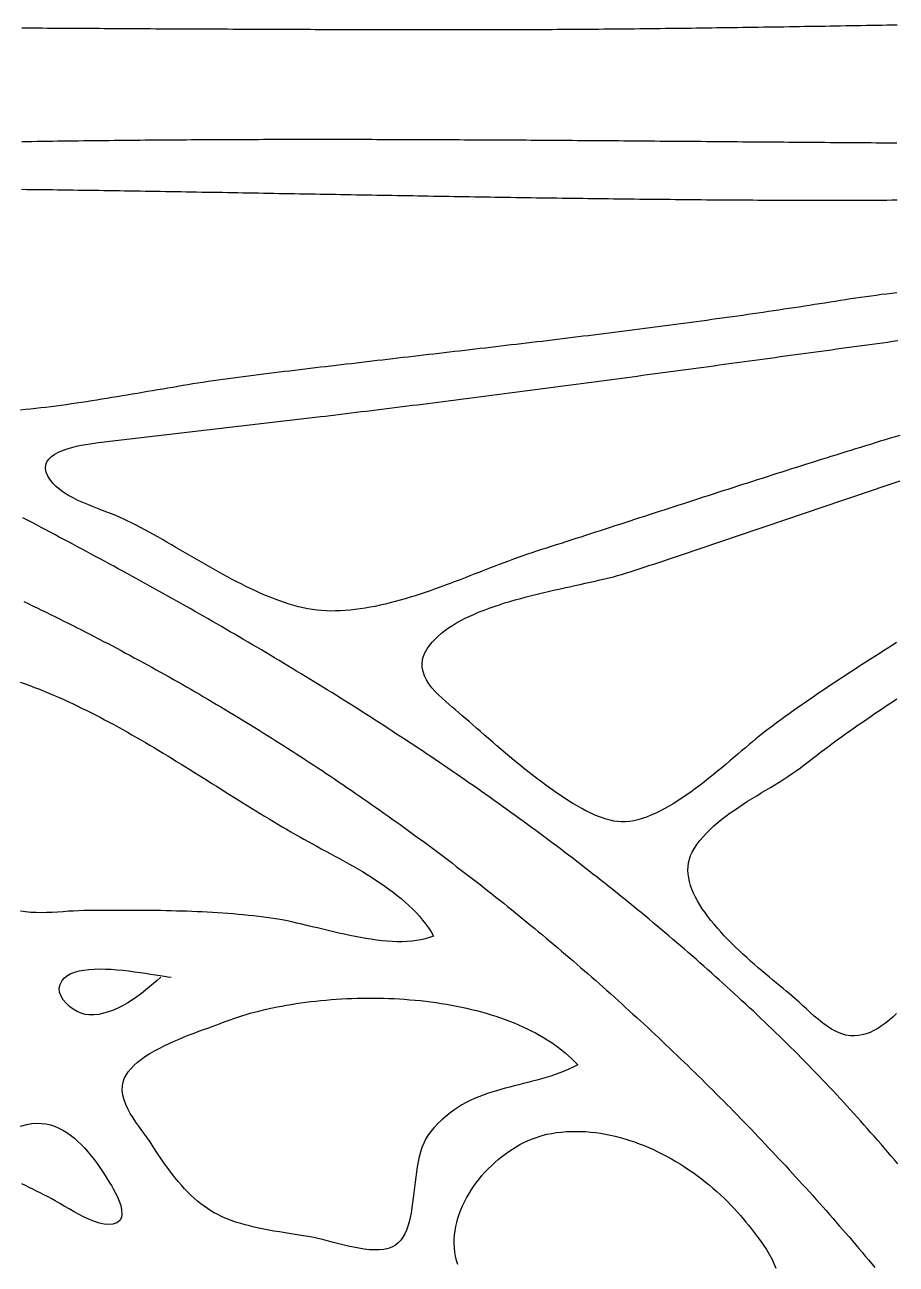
# Model space of a CAD drawing. Header units: millimetres. Extents: x 39 to 1143, y 32 to 1572.
# Drawn here: x 801.1 to 970.4, y 1329.3 to 1570.2 of the extents above; entities that cross this region are included whole.
import ezdxf

# ---------------------------------------------------------------- set-up
doc = ezdxf.new("R2010")
doc.units = ezdxf.units.MM
doc.layers.add('0_0_0', color=3, linetype='Continuous')

msp = doc.modelspace()

# ---------------------------------------------------------------- linework, layer by layer
at = {"layer": '0_0_0'}
for points in [[(800.54, 1569.58), (801.54, 1569.57), (802.54, 1569.56), (803.54, 1569.56), (804.54, 1569.55), (805.54, 1569.54), (806.54, 1569.54), (807.54, 1569.53), (808.54, 1569.52), (809.54, 1569.52), (810.54, 1569.51), (811.54, 1569.5), (812.54, 1569.5), (813.54, 1569.49), (814.54, 1569.48), (815.54, 1569.48), (816.54, 1569.47), (817.54, 1569.47), (818.54, 1569.46), (819.54, 1569.45), (820.54, 1569.45), (821.54, 1569.44), (822.54, 1569.44), (823.54, 1569.43), (824.54, 1569.43), (825.54, 1569.42), (826.54, 1569.41), (827.54, 1569.41), (828.54, 1569.4), (829.54, 1569.4), (830.54, 1569.39), (831.54, 1569.39), (832.54, 1569.38), (833.54, 1569.38), (834.54, 1569.37), (835.54, 1569.37), (836.54, 1569.36), (837.54, 1569.36), (838.54, 1569.35), (839.54, 1569.35), (840.54, 1569.35), (841.54, 1569.34), (842.54, 1569.34), (843.54, 1569.33), (844.54, 1569.33), (845.54, 1569.33), (846.54, 1569.32), (847.54, 1569.32), (848.54, 1569.31), (849.54, 1569.31), (850.54, 1569.31), (851.54, 1569.3), (852.54, 1569.3), (853.54, 1569.3), (854.54, 1569.29), (855.54, 1569.29), (856.54, 1569.29), (857.54, 1569.28), (858.54, 1569.28), (859.54, 1569.28), (860.54, 1569.28), (861.54, 1569.27), (862.54, 1569.27), (863.54, 1569.27), (864.54, 1569.27), (865.54, 1569.26), (866.54, 1569.26), (867.54, 1569.26), (868.54, 1569.26), (869.54, 1569.25), (870.54, 1569.25), (871.54, 1569.25), (872.53, 1569.25), (873.53, 1569.25), (874.53, 1569.25), (875.53, 1569.25), (876.53, 1569.24), (877.53, 1569.24), (878.53, 1569.24), (879.53, 1569.24), (880.53, 1569.24), (881.53, 1569.24), (882.53, 1569.24), (883.53, 1569.24), (884.53, 1569.24), (885.53, 1569.24), (886.53, 1569.24), (887.52, 1569.24), (888.52, 1569.24), (889.52, 1569.24), (890.53, 1569.24), (891.53, 1569.24), (892.53, 1569.24), (893.53, 1569.24), (894.53, 1569.24), (895.53, 1569.25), (896.53, 1569.25), (897.53, 1569.25), (898.53, 1569.26), (899.53, 1569.26), (900.53, 1569.27), (901.53, 1569.27), (902.53, 1569.28), (903.53, 1569.28), (904.54, 1569.29), (905.54, 1569.29), (906.54, 1569.3), (907.54, 1569.31), (908.54, 1569.31), (909.54, 1569.32), (910.54, 1569.33), (911.54, 1569.34), (912.54, 1569.34), (913.54, 1569.35), (914.54, 1569.36), (915.54, 1569.37), (916.54, 1569.38), (917.55, 1569.39), (918.55, 1569.4), (919.55, 1569.41), (920.55, 1569.42), (921.55, 1569.43), (922.55, 1569.44), (923.55, 1569.46), (924.55, 1569.47), (925.55, 1569.48), (926.55, 1569.49), (927.55, 1569.5), (928.55, 1569.52), (929.55, 1569.53), (930.56, 1569.54), (931.56, 1569.55), (932.56, 1569.57), (933.56, 1569.58), (934.56, 1569.59), (935.56, 1569.61), (936.56, 1569.62), (937.56, 1569.64), (938.56, 1569.65), (939.56, 1569.67), (940.56, 1569.68), (941.56, 1569.69), (942.56, 1569.71), (943.57, 1569.72), (944.57, 1569.74), (945.57, 1569.76), (946.57, 1569.77), (947.57, 1569.79), (948.57, 1569.8), (949.57, 1569.82), (950.57, 1569.83), (951.57, 1569.85), (952.57, 1569.87), (953.57, 1569.88), (954.57, 1569.9), (955.57, 1569.92), (956.57, 1569.93), (957.57, 1569.95), (958.58, 1569.97), (959.58, 1569.98), (960.58, 1570), (961.58, 1570.02), (962.58, 1570.03), (963.58, 1570.05), (964.58, 1570.07), (965.58, 1570.08), (966.58, 1570.1), (967.58, 1570.12), (968.58, 1570.13), (969.58, 1570.15), (970.58, 1570.17)], [(800.5, 1547.48), (801.5, 1547.5), (802.5, 1547.51), (803.5, 1547.53), (804.5, 1547.55), (805.5, 1547.56), (806.5, 1547.57), (807.5, 1547.59), (808.5, 1547.6), (809.5, 1547.62), (810.5, 1547.63), (811.5, 1547.64), (812.5, 1547.66), (813.5, 1547.67), (814.49, 1547.68), (815.49, 1547.69), (816.49, 1547.7), (817.49, 1547.71), (818.49, 1547.72), (819.49, 1547.73), (820.49, 1547.74), (821.49, 1547.75), (822.49, 1547.76), (823.49, 1547.77), (824.49, 1547.78), (825.49, 1547.79), (826.49, 1547.8), (827.49, 1547.81), (828.49, 1547.81), (829.49, 1547.82), (830.49, 1547.83), (831.49, 1547.83), (832.49, 1547.84), (833.49, 1547.85), (834.49, 1547.85), (835.49, 1547.86), (836.49, 1547.86), (837.49, 1547.87), (838.49, 1547.87), (839.49, 1547.88), (840.49, 1547.88), (841.49, 1547.89), (842.49, 1547.89), (843.49, 1547.89), (844.49, 1547.9), (845.49, 1547.9), (846.49, 1547.9), (847.49, 1547.91), (848.49, 1547.91), (849.49, 1547.91), (850.49, 1547.91), (851.49, 1547.91), (852.49, 1547.91), (853.49, 1547.92), (854.49, 1547.92), (855.49, 1547.92), (856.49, 1547.92), (857.49, 1547.92), (858.49, 1547.92), (859.49, 1547.92), (860.49, 1547.92), (861.49, 1547.92), (862.49, 1547.92), (863.49, 1547.91), (864.49, 1547.91), (865.49, 1547.91), (866.49, 1547.91), (867.49, 1547.91), (868.49, 1547.91), (869.49, 1547.9), (870.49, 1547.9), (871.49, 1547.9), (872.49, 1547.9), (873.49, 1547.89), (874.49, 1547.89), (875.49, 1547.89), (876.49, 1547.88), (877.49, 1547.88), (878.49, 1547.88), (879.49, 1547.87), (880.49, 1547.87), (881.49, 1547.87), (882.49, 1547.86), (883.49, 1547.86), (884.49, 1547.85), (885.49, 1547.85), (886.49, 1547.84), (887.49, 1547.84), (888.49, 1547.83), (889.49, 1547.83), (890.49, 1547.82), (891.49, 1547.82), (892.49, 1547.81), (893.5, 1547.81), (894.5, 1547.8), (895.5, 1547.79), (896.5, 1547.79), (897.5, 1547.78), (898.5, 1547.78), (899.5, 1547.77), (900.5, 1547.76), (901.5, 1547.76), (902.5, 1547.75), (903.5, 1547.74), (904.5, 1547.74), (905.5, 1547.73), (906.5, 1547.72), (907.5, 1547.72), (908.5, 1547.71), (909.5, 1547.7), (910.5, 1547.69), (911.5, 1547.69), (912.5, 1547.68), (913.5, 1547.67), (914.5, 1547.66), (915.5, 1547.66), (916.5, 1547.65), (917.5, 1547.64), (918.51, 1547.63), (919.51, 1547.62), (920.51, 1547.62), (921.51, 1547.61), (922.51, 1547.6), (923.51, 1547.59), (924.51, 1547.58), (925.51, 1547.58), (926.51, 1547.57), (927.51, 1547.56), (928.51, 1547.55), (929.51, 1547.54), (930.51, 1547.54), (931.51, 1547.53), (932.51, 1547.52), (933.51, 1547.51), (934.51, 1547.5), (935.51, 1547.5), (936.51, 1547.49), (937.51, 1547.48), (938.51, 1547.47), (939.51, 1547.46), (940.51, 1547.45), (941.51, 1547.45), (942.52, 1547.44), (943.52, 1547.43), (944.52, 1547.42), (945.52, 1547.41), (946.52, 1547.4), (947.52, 1547.4), (948.52, 1547.39), (949.52, 1547.38), (950.52, 1547.37), (951.52, 1547.36), (952.52, 1547.36), (953.52, 1547.35), (954.52, 1547.34), (955.52, 1547.33), (956.52, 1547.33), (957.52, 1547.32), (958.52, 1547.31), (959.52, 1547.3), (960.52, 1547.3), (961.52, 1547.29), (962.52, 1547.28), (963.52, 1547.27), (964.52, 1547.27), (965.52, 1547.26), (966.52, 1547.25), (967.52, 1547.24), (968.52, 1547.24), (969.52, 1547.23), (970.52, 1547.22)], [(800.49, 1538.21), (801.49, 1538.19), (802.49, 1538.18), (803.49, 1538.17), (804.49, 1538.15), (805.49, 1538.14), (806.49, 1538.13), (807.49, 1538.11), (808.49, 1538.1), (809.49, 1538.09), (810.49, 1538.07), (811.49, 1538.06), (812.49, 1538.04), (813.49, 1538.03), (814.49, 1538.01), (815.49, 1538), (816.49, 1537.98), (817.49, 1537.97), (818.49, 1537.95), (819.49, 1537.94), (820.49, 1537.92), (821.49, 1537.9), (822.49, 1537.89), (823.49, 1537.87), (824.49, 1537.86), (825.48, 1537.84), (826.48, 1537.82), (827.48, 1537.81), (828.48, 1537.79), (829.48, 1537.77), (830.48, 1537.76), (831.48, 1537.74), (832.48, 1537.72), (833.48, 1537.71), (834.48, 1537.69), (835.48, 1537.67), (836.48, 1537.66), (837.48, 1537.64), (838.48, 1537.62), (839.48, 1537.61), (840.48, 1537.59), (841.48, 1537.57), (842.48, 1537.55), (843.48, 1537.54), (844.48, 1537.52), (845.48, 1537.5), (846.48, 1537.48), (847.48, 1537.47), (848.48, 1537.45), (849.48, 1537.43), (850.48, 1537.41), (851.48, 1537.4), (852.48, 1537.38), (853.48, 1537.36), (854.48, 1537.34), (855.48, 1537.32), (856.48, 1537.31), (857.48, 1537.29), (858.48, 1537.27), (859.48, 1537.25), (860.48, 1537.24), (861.48, 1537.22), (862.48, 1537.2), (863.48, 1537.18), (864.48, 1537.17), (865.48, 1537.15), (866.48, 1537.13), (867.48, 1537.11), (868.48, 1537.1), (869.48, 1537.08), (870.48, 1537.06), (871.48, 1537.04), (872.48, 1537.03), (873.48, 1537.01), (874.48, 1536.99), (875.48, 1536.97), (876.48, 1536.96), (877.48, 1536.94), (878.48, 1536.92), (879.48, 1536.91), (880.48, 1536.89), (881.48, 1536.87), (882.48, 1536.86), (883.48, 1536.84), (884.48, 1536.82), (885.48, 1536.81), (886.48, 1536.79), (887.48, 1536.77), (888.48, 1536.76), (889.48, 1536.74), (890.48, 1536.73), (891.48, 1536.71), (892.48, 1536.69), (893.48, 1536.68), (894.48, 1536.66), (895.48, 1536.65), (896.48, 1536.63), (897.48, 1536.62), (898.48, 1536.6), (899.48, 1536.59), (900.48, 1536.57), (901.48, 1536.56), (902.48, 1536.54), (903.48, 1536.53), (904.48, 1536.52), (905.48, 1536.5), (906.48, 1536.49), (907.48, 1536.47), (908.48, 1536.46), (909.48, 1536.45), (910.48, 1536.43), (911.48, 1536.42), (912.48, 1536.41), (913.48, 1536.4), (914.49, 1536.38), (915.49, 1536.37), (916.49, 1536.36), (917.49, 1536.35), (918.49, 1536.34), (919.49, 1536.32), (920.49, 1536.31), (921.49, 1536.3), (922.49, 1536.29), (923.49, 1536.28), (924.49, 1536.27), (925.49, 1536.26), (926.49, 1536.25), (927.49, 1536.24), (928.49, 1536.23), (929.49, 1536.22), (930.49, 1536.21), (931.5, 1536.2), (932.5, 1536.19), (933.5, 1536.18), (934.5, 1536.18), (935.5, 1536.17), (936.5, 1536.16), (937.5, 1536.15), (938.5, 1536.15), (939.5, 1536.14), (940.5, 1536.13), (941.5, 1536.13), (942.5, 1536.12), (943.5, 1536.11), (944.51, 1536.11), (945.51, 1536.1), (946.51, 1536.1), (947.51, 1536.09), (948.51, 1536.09), (949.51, 1536.08), (950.51, 1536.08), (951.51, 1536.08), (952.51, 1536.07), (953.51, 1536.07), (954.52, 1536.07), (955.52, 1536.07), (956.52, 1536.06), (957.52, 1536.06), (958.52, 1536.06), (959.52, 1536.06), (960.52, 1536.06), (961.52, 1536.06), (962.52, 1536.06), (963.53, 1536.06), (964.53, 1536.06), (965.54, 1536.07), (966.54, 1536.08), (967.54, 1536.09), (968.54, 1536.1), (969.55, 1536.12), (970.55, 1536.13)], [(970.49, 1518.07), (969.49, 1517.96), (968.49, 1517.84), (967.49, 1517.72), (966.49, 1517.59), (965.5, 1517.46), (964.5, 1517.33), (963.5, 1517.19), (962.51, 1517.04), (961.52, 1516.89), (960.52, 1516.73), (959.53, 1516.57), (958.53, 1516.41), (957.53, 1516.25), (956.53, 1516.1), (955.53, 1515.94), (954.54, 1515.78), (953.54, 1515.63), (952.54, 1515.48), (951.54, 1515.32), (950.54, 1515.17), (949.54, 1515.02), (948.55, 1514.87), (947.55, 1514.72), (946.55, 1514.57), (945.55, 1514.43), (944.55, 1514.28), (943.55, 1514.14), (942.55, 1513.99), (941.56, 1513.85), (940.56, 1513.7), (939.56, 1513.56), (938.56, 1513.42), (937.56, 1513.28), (936.56, 1513.14), (935.56, 1513), (934.56, 1512.87), (933.57, 1512.73), (932.57, 1512.59), (931.57, 1512.46), (930.57, 1512.32), (929.57, 1512.19), (928.57, 1512.05), (927.57, 1511.92), (926.57, 1511.79), (925.57, 1511.66), (924.57, 1511.53), (923.57, 1511.4), (922.58, 1511.27), (921.58, 1511.14), (920.58, 1511.01), (919.58, 1510.88), (918.58, 1510.75), (917.58, 1510.63), (916.58, 1510.5), (915.58, 1510.37), (914.58, 1510.25), (913.58, 1510.12), (912.58, 1510), (911.58, 1509.87), (910.58, 1509.75), (909.58, 1509.63), (908.58, 1509.5), (907.58, 1509.38), (906.58, 1509.26), (905.58, 1509.14), (904.58, 1509.02), (903.58, 1508.9), (902.58, 1508.78), (901.58, 1508.65), (900.58, 1508.53), (899.58, 1508.42), (898.58, 1508.3), (897.58, 1508.18), (896.58, 1508.06), (895.58, 1507.94), (894.58, 1507.82), (893.58, 1507.7), (892.58, 1507.58), (891.58, 1507.47), (890.58, 1507.35), (889.58, 1507.23), (888.58, 1507.11), (887.58, 1507), (886.58, 1506.88), (885.58, 1506.76), (884.58, 1506.65), (883.58, 1506.53), (882.58, 1506.41), (881.58, 1506.3), (880.58, 1506.18), (879.58, 1506.06), (878.57, 1505.95), (877.57, 1505.83), (876.57, 1505.71), (875.57, 1505.6), (874.57, 1505.48), (873.57, 1505.36), (872.57, 1505.25), (871.57, 1505.13), (870.57, 1505.01), (869.57, 1504.9), (868.56, 1504.78), (867.56, 1504.66), (866.56, 1504.54), (865.56, 1504.43), (864.56, 1504.31), (863.56, 1504.19), (862.56, 1504.07), (861.56, 1503.95), (860.55, 1503.84), (859.55, 1503.72), (858.55, 1503.6), (857.55, 1503.48), (856.55, 1503.36), (855.55, 1503.24), (854.54, 1503.12), (853.54, 1503), (852.54, 1502.88), (851.54, 1502.76), (850.54, 1502.64), (849.54, 1502.51), (848.53, 1502.39), (847.53, 1502.27), (846.53, 1502.14), (845.53, 1502.02), (844.53, 1501.9), (843.52, 1501.77), (842.55, 1501.65), (841.58, 1501.52), (840.6, 1501.39), (839.63, 1501.25), (838.65, 1501.11), (837.68, 1500.97), (836.7, 1500.82), (835.72, 1500.67), (834.75, 1500.52), (833.77, 1500.36), (832.79, 1500.2), (831.81, 1500.04), (830.83, 1499.88), (829.85, 1499.71), (828.87, 1499.55), (827.89, 1499.38), (826.9, 1499.21), (825.92, 1499.04), (824.94, 1498.88), (823.95, 1498.71), (822.97, 1498.54), (821.99, 1498.37), (821, 1498.2), (820.02, 1498.04), (819.03, 1497.87), (818.04, 1497.71), (817.06, 1497.55), (816.07, 1497.38), (815.08, 1497.23), (814.1, 1497.07), (813.11, 1496.92), (812.12, 1496.77), (811.13, 1496.62), (810.15, 1496.48), (809.16, 1496.34), (808.17, 1496.2), (807.18, 1496.07), (806.19, 1495.94), (805.2, 1495.82), (804.22, 1495.7), (803.23, 1495.59), (802.24, 1495.48), (801.25, 1495.38), (800.26, 1495.29)], [(971.11, 1490.38), (970.15, 1490.09), (969.19, 1489.8), (968.23, 1489.51), (967.28, 1489.22), (966.32, 1488.92), (965.36, 1488.63), (964.41, 1488.34), (963.45, 1488.04), (962.49, 1487.74), (961.54, 1487.45), (960.58, 1487.15), (959.63, 1486.85), (958.67, 1486.56), (957.71, 1486.26), (956.76, 1485.96), (955.8, 1485.66), (954.85, 1485.36), (953.89, 1485.06), (952.94, 1484.75), (951.98, 1484.45), (951.03, 1484.15), (950.07, 1483.85), (949.12, 1483.54), (948.16, 1483.24), (947.21, 1482.94), (946.25, 1482.63), (945.3, 1482.33), (944.34, 1482.02), (943.39, 1481.72), (942.44, 1481.41), (941.48, 1481.1), (940.53, 1480.8), (939.57, 1480.49), (938.62, 1480.18), (937.67, 1479.88), (936.71, 1479.57), (935.76, 1479.26), (934.81, 1478.95), (933.85, 1478.64), (932.9, 1478.34), (931.95, 1478.03), (930.99, 1477.72), (930.04, 1477.41), (929.09, 1477.1), (928.13, 1476.79), (927.18, 1476.48), (926.23, 1476.17), (925.27, 1475.86), (924.32, 1475.56), (923.37, 1475.25), (922.42, 1474.94), (921.46, 1474.63), (920.51, 1474.32), (919.56, 1474.01), (918.61, 1473.7), (917.66, 1473.39), (916.7, 1473.08), (915.75, 1472.77), (914.8, 1472.47), (913.85, 1472.16), (912.89, 1471.85), (911.94, 1471.54), (910.99, 1471.23), (910.04, 1470.93), (909.09, 1470.62), (908.14, 1470.31), (907.18, 1470), (906.23, 1469.7), (905.28, 1469.39), (904.33, 1469.08), (903.38, 1468.78), (902.43, 1468.47), (901.48, 1468.17), (900.52, 1467.86), (899.63, 1467.57), (898.74, 1467.27), (897.84, 1466.96), (896.93, 1466.64), (896.01, 1466.3), (895.09, 1465.96), (894.17, 1465.62), (893.24, 1465.27), (892.31, 1464.91), (891.37, 1464.54), (890.42, 1464.18), (889.48, 1463.81), (888.53, 1463.44), (887.57, 1463.07), (886.62, 1462.7), (885.66, 1462.33), (884.69, 1461.96), (883.73, 1461.6), (882.76, 1461.24), (881.79, 1460.89), (880.82, 1460.54), (879.85, 1460.19), (878.88, 1459.86), (877.91, 1459.54), (876.93, 1459.22), (875.96, 1458.91), (874.98, 1458.62), (874.01, 1458.34), (873.03, 1458.07), (872.06, 1457.82), (871.09, 1457.58), (870.12, 1457.36), (869.15, 1457.15), (868.18, 1456.97), (867.21, 1456.8), (866.25, 1456.65), (865.29, 1456.53), (864.33, 1456.42), (863.37, 1456.34), (862.42, 1456.28), (861.47, 1456.25), (860.52, 1456.24), (859.65, 1456.26), (858.77, 1456.32), (857.88, 1456.41), (856.99, 1456.53), (856.1, 1456.69), (855.2, 1456.87), (854.29, 1457.08), (853.38, 1457.32), (852.47, 1457.59), (851.56, 1457.88), (850.64, 1458.2), (849.72, 1458.54), (848.8, 1458.9), (847.87, 1459.28), (846.95, 1459.67), (846.02, 1460.09), (845.1, 1460.52), (844.17, 1460.97), (843.24, 1461.43), (842.31, 1461.9), (841.39, 1462.38), (840.46, 1462.88), (839.54, 1463.38), (838.62, 1463.89), (837.7, 1464.41), (836.78, 1464.93), (835.87, 1465.45), (834.96, 1465.98), (834.05, 1466.51), (833.15, 1467.04), (832.25, 1467.57), (831.36, 1468.09), (830.47, 1468.61), (829.58, 1469.13), (828.71, 1469.64), (827.83, 1470.14), (826.97, 1470.63), (826.11, 1471.12), (825.26, 1471.59), (824.41, 1472.05), (823.58, 1472.49), (822.75, 1472.92), (821.93, 1473.34), (821.12, 1473.73), (820.32, 1474.11), (819.52, 1474.47), (818.76, 1474.79), (817.94, 1475.12), (817.07, 1475.45), (816.17, 1475.79), (815.23, 1476.15), (814.28, 1476.52), (813.32, 1476.91), (812.36, 1477.32), (811.42, 1477.75), (810.5, 1478.21), (809.61, 1478.7), (808.77, 1479.23), (807.99, 1479.78), (807.27, 1480.38), (806.63, 1481.01), (806.07, 1481.69), (805.61, 1482.42), (805.27, 1483.22), (805.13, 1483.95), (805.19, 1484.62), (805.41, 1485.23), (805.79, 1485.78), (806.31, 1486.27), (806.94, 1486.71), (807.66, 1487.11), (808.46, 1487.46), (809.32, 1487.76), (810.21, 1488.03), (811.13, 1488.26), (812.05, 1488.45), (812.95, 1488.62), (813.81, 1488.76), (814.62, 1488.88), (815.36, 1488.97), (816, 1489.05), (816.52, 1489.11), (857.52, 1493.9), (858.52, 1494.02), (859.51, 1494.14), (860.51, 1494.26), (861.5, 1494.38), (862.5, 1494.5), (863.49, 1494.62), (864.48, 1494.74), (865.48, 1494.86), (866.47, 1494.99), (867.47, 1495.11), (868.46, 1495.23), (869.45, 1495.35), (870.45, 1495.48), (871.44, 1495.6), (872.44, 1495.72), (873.43, 1495.85), (874.42, 1495.97), (875.42, 1496.09), (876.41, 1496.22), (877.4, 1496.34), (878.4, 1496.47), (879.39, 1496.59), (880.38, 1496.72), (881.38, 1496.85), (882.37, 1496.97), (883.36, 1497.1), (884.36, 1497.22), (885.35, 1497.35), (886.34, 1497.48), (887.33, 1497.61), (888.33, 1497.73), (889.32, 1497.86), (890.31, 1497.99), (891.31, 1498.12), (892.3, 1498.24), (893.29, 1498.37), (894.28, 1498.5), (895.28, 1498.63), (896.27, 1498.76), (897.26, 1498.89), (898.26, 1499.02), (899.25, 1499.15), (900.24, 1499.28), (901.23, 1499.41), (902.23, 1499.54), (903.22, 1499.67), (904.21, 1499.8), (905.2, 1499.93), (906.2, 1500.06), (907.19, 1500.19), (908.18, 1500.33), (909.17, 1500.46), (910.16, 1500.59), (911.16, 1500.72), (912.15, 1500.85), (913.14, 1500.98), (914.13, 1501.12), (915.13, 1501.25), (916.12, 1501.38), (917.11, 1501.51), (918.1, 1501.65), (919.09, 1501.78), (920.09, 1501.91), (921.08, 1502.05), (922.07, 1502.18), (923.06, 1502.31), (924.05, 1502.45), (925.05, 1502.58), (926.04, 1502.71), (927.03, 1502.85), (928.02, 1502.98), (929.01, 1503.12), (930.01, 1503.25), (931, 1503.38), (931.99, 1503.52), (932.98, 1503.65), (933.97, 1503.79), (934.96, 1503.92), (935.96, 1504.06), (936.95, 1504.19), (937.94, 1504.33), (938.93, 1504.46), (939.92, 1504.6), (940.92, 1504.73), (941.91, 1504.87), (942.9, 1505), (943.89, 1505.14), (944.88, 1505.27), (945.88, 1505.41), (946.87, 1505.54), (947.86, 1505.68), (948.85, 1505.81), (949.84, 1505.95), (950.83, 1506.08), (951.83, 1506.22), (952.82, 1506.35), (953.81, 1506.49), (954.8, 1506.62), (955.79, 1506.76), (956.79, 1506.9), (957.78, 1507.03), (958.77, 1507.17), (959.76, 1507.3), (960.75, 1507.44), (961.74, 1507.57), (962.74, 1507.71), (963.73, 1507.84), (964.72, 1507.98), (965.71, 1508.11), (966.7, 1508.25), (967.7, 1508.38), (968.69, 1508.52), (969.68, 1508.66), (970.67, 1508.79)], [(970.45, 1450.09), (969.6, 1449.55), (968.75, 1449.02), (967.9, 1448.49), (967.05, 1447.95), (966.2, 1447.41), (965.36, 1446.87), (964.51, 1446.33), (963.67, 1445.79), (962.83, 1445.25), (961.99, 1444.7), (961.15, 1444.15), (960.31, 1443.6), (959.47, 1443.05), (958.64, 1442.49), (957.8, 1441.94), (956.97, 1441.38), (956.14, 1440.82), (955.31, 1440.26), (954.49, 1439.69), (953.66, 1439.12), (952.84, 1438.55), (952.02, 1437.98), (951.2, 1437.4), (950.38, 1436.83), (949.57, 1436.24), (948.76, 1435.66), (947.94, 1435.07), (947.14, 1434.49), (946.33, 1433.89), (945.52, 1433.3), (944.97, 1432.88), (944.38, 1432.42), (943.77, 1431.92), (943.13, 1431.4), (942.47, 1430.85), (941.79, 1430.27), (941.08, 1429.67), (940.36, 1429.05), (939.62, 1428.42), (938.85, 1427.77), (938.08, 1427.11), (937.28, 1426.44), (936.48, 1425.76), (935.66, 1425.09), (934.83, 1424.41), (933.99, 1423.74), (933.14, 1423.07), (932.28, 1422.41), (931.42, 1421.76), (930.55, 1421.13), (929.68, 1420.51), (928.81, 1419.92), (927.93, 1419.34), (927.06, 1418.8), (926.18, 1418.28), (925.31, 1417.79), (924.45, 1417.34), (923.58, 1416.92), (922.73, 1416.54), (921.88, 1416.21), (921.04, 1415.92), (920.21, 1415.68), (919.4, 1415.49), (918.59, 1415.36), (917.8, 1415.28), (917.02, 1415.26), (916.27, 1415.31), (915.52, 1415.41), (914.8, 1415.58), (914.06, 1415.79), (913.3, 1416.04), (912.52, 1416.33), (911.73, 1416.66), (910.93, 1417.03), (910.11, 1417.44), (909.28, 1417.88), (908.43, 1418.35), (907.58, 1418.85), (906.72, 1419.38), (905.86, 1419.93), (904.98, 1420.51), (904.11, 1421.11), (903.22, 1421.74), (902.34, 1422.37), (901.46, 1423.03), (900.57, 1423.7), (899.69, 1424.38), (898.81, 1425.07), (897.93, 1425.77), (897.06, 1426.48), (896.19, 1427.19), (895.33, 1427.9), (894.48, 1428.62), (893.64, 1429.33), (892.81, 1430.04), (892, 1430.74), (891.19, 1431.44), (890.4, 1432.13), (889.63, 1432.8), (888.87, 1433.47), (888.13, 1434.11), (887.41, 1434.75), (886.71, 1435.36), (886.03, 1435.95), (885.38, 1436.52), (884.75, 1437.06), (884.14, 1437.57), (883.56, 1438.06), (882.87, 1438.65), (882.16, 1439.28), (881.47, 1439.94), (880.8, 1440.62), (880.18, 1441.34), (879.62, 1442.09), (879.13, 1442.86), (878.74, 1443.66), (878.46, 1444.48), (878.3, 1445.33), (878.29, 1446.19), (878.44, 1447.09), (878.76, 1448), (879.28, 1448.92), (879.74, 1449.57), (880.25, 1450.19), (880.8, 1450.78), (881.4, 1451.36), (882.04, 1451.91), (882.72, 1452.44), (883.44, 1452.96), (884.2, 1453.45), (884.98, 1453.93), (885.81, 1454.38), (886.66, 1454.82), (887.54, 1455.25), (888.44, 1455.65), (889.37, 1456.05), (890.32, 1456.42), (891.3, 1456.79), (892.29, 1457.13), (893.29, 1457.47), (894.32, 1457.8), (895.35, 1458.11), (896.39, 1458.41), (897.44, 1458.7), (898.5, 1458.98), (899.56, 1459.26), (900.62, 1459.52), (901.69, 1459.78), (902.75, 1460.03), (903.8, 1460.27), (904.86, 1460.51), (905.9, 1460.74), (906.93, 1460.97), (907.95, 1461.19), (908.96, 1461.41), (909.95, 1461.63), (910.92, 1461.84), (911.87, 1462.06), (912.8, 1462.27), (913.71, 1462.48), (914.59, 1462.7), (915.44, 1462.91), (916.26, 1463.13), (917.05, 1463.35), (917.81, 1463.57), (918.52, 1463.8), (919.48, 1464.11), (920.44, 1464.43), (921.4, 1464.74), (922.35, 1465.06), (923.31, 1465.37), (924.27, 1465.69), (925.22, 1466.01), (926.18, 1466.33), (927.14, 1466.64), (928.09, 1466.96), (929.05, 1467.28), (930.01, 1467.6), (930.96, 1467.93), (931.92, 1468.25), (932.88, 1468.57), (933.83, 1468.89), (934.79, 1469.21), (935.74, 1469.54), (936.7, 1469.86), (937.66, 1470.19), (938.61, 1470.51), (939.57, 1470.84), (940.52, 1471.16), (941.48, 1471.49), (942.43, 1471.81), (943.39, 1472.14), (944.34, 1472.46), (945.3, 1472.79), (946.26, 1473.11), (947.21, 1473.44), (948.17, 1473.77), (949.12, 1474.09), (950.08, 1474.42), (951.03, 1474.75), (951.99, 1475.07), (952.95, 1475.4), (953.9, 1475.73), (954.86, 1476.05), (955.81, 1476.38), (956.77, 1476.7), (957.72, 1477.03), (958.68, 1477.35), (959.64, 1477.68), (960.59, 1478), (961.55, 1478.33), (962.51, 1478.65), (963.46, 1478.98), (964.42, 1479.3), (965.38, 1479.62), (966.33, 1479.95), (967.29, 1480.27), (968.25, 1480.59), (969.2, 1480.91), (970.16, 1481.23), (971.12, 1481.55)], [(970.7, 1348.79), (970.05, 1349.56), (969.41, 1350.32), (968.76, 1351.08), (968.11, 1351.84), (967.45, 1352.6), (966.8, 1353.35), (966.14, 1354.11), (965.48, 1354.86), (964.82, 1355.61), (964.16, 1356.35), (963.5, 1357.1), (962.83, 1357.84), (962.16, 1358.58), (961.49, 1359.32), (960.82, 1360.05), (960.15, 1360.79), (959.48, 1361.52), (958.8, 1362.25), (958.12, 1362.97), (957.44, 1363.7), (956.76, 1364.42), (956.08, 1365.14), (955.39, 1365.86), (954.7, 1366.57), (954.01, 1367.28), (953.32, 1367.99), (952.63, 1368.7), (951.93, 1369.4), (951.24, 1370.11), (950.54, 1370.81), (949.84, 1371.5), (949.14, 1372.2), (948.43, 1372.89), (947.71, 1373.59), (946.99, 1374.29), (946.27, 1374.99), (945.54, 1375.69), (944.81, 1376.38), (944.09, 1377.08), (943.36, 1377.77), (942.63, 1378.46), (941.89, 1379.14), (941.16, 1379.83), (940.42, 1380.51), (939.69, 1381.19), (938.95, 1381.87), (938.21, 1382.55), (937.47, 1383.23), (936.73, 1383.9), (935.98, 1384.57), (935.24, 1385.24), (934.49, 1385.91), (933.74, 1386.58), (933, 1387.24), (932.24, 1387.9), (931.49, 1388.56), (930.74, 1389.22), (929.98, 1389.88), (929.23, 1390.54), (928.47, 1391.19), (927.71, 1391.84), (926.95, 1392.49), (926.19, 1393.14), (925.43, 1393.79), (924.66, 1394.43), (923.9, 1395.07), (923.13, 1395.72), (922.36, 1396.36), (921.59, 1396.99), (920.82, 1397.63), (920.05, 1398.26), (919.28, 1398.9), (918.5, 1399.53), (917.73, 1400.16), (916.95, 1400.78), (916.17, 1401.41), (915.4, 1402.03), (914.61, 1402.66), (913.83, 1403.28), (913.05, 1403.89), (912.27, 1404.51), (911.48, 1405.13), (910.69, 1405.74), (909.91, 1406.35), (909.12, 1406.97), (908.33, 1407.57), (907.54, 1408.18), (906.74, 1408.79), (905.95, 1409.39), (905.15, 1410), (904.36, 1410.6), (903.56, 1411.2), (902.76, 1411.79), (901.96, 1412.39), (901.16, 1412.99), (900.36, 1413.58), (899.56, 1414.17), (898.76, 1414.76), (897.95, 1415.35), (897.15, 1415.94), (896.34, 1416.52), (895.53, 1417.11), (894.72, 1417.69), (893.91, 1418.27), (893.1, 1418.85), (892.29, 1419.43), (891.48, 1420.01), (890.66, 1420.58), (889.85, 1421.16), (889.03, 1421.73), (888.21, 1422.3), (887.39, 1422.87), (886.57, 1423.44), (885.75, 1424.01), (884.93, 1424.57), (884.11, 1425.14), (883.29, 1425.7), (882.46, 1426.26), (881.64, 1426.82), (880.81, 1427.38), (879.98, 1427.94), (879.16, 1428.49), (878.33, 1429.05), (877.5, 1429.6), (876.67, 1430.15), (875.84, 1430.7), (875, 1431.25), (874.17, 1431.8), (873.34, 1432.34), (872.5, 1432.89), (871.66, 1433.43), (870.83, 1433.98), (869.99, 1434.52), (869.15, 1435.06), (868.31, 1435.6), (867.47, 1436.13), (866.63, 1436.67), (865.79, 1437.21), (864.94, 1437.74), (864.1, 1438.27), (863.26, 1438.8), (862.41, 1439.33), (861.56, 1439.86), (860.72, 1440.39), (859.87, 1440.92), (859.02, 1441.44), (858.17, 1441.97), (857.32, 1442.49), (856.47, 1443.01), (855.62, 1443.53), (854.77, 1444.05), (853.91, 1444.57), (853.06, 1445.09), (852.2, 1445.61), (851.35, 1446.12), (850.49, 1446.64), (849.64, 1447.15), (848.78, 1447.66), (847.92, 1448.17), (847.06, 1448.68), (846.2, 1449.19), (845.34, 1449.7), (844.48, 1450.2), (843.62, 1450.71), (842.76, 1451.21), (841.9, 1451.72), (841.03, 1452.22), (840.17, 1452.72), (839.3, 1453.22), (838.44, 1453.72), (837.57, 1454.22), (836.71, 1454.72), (835.84, 1455.21), (834.97, 1455.71), (834.1, 1456.2), (833.23, 1456.7), (832.36, 1457.19), (831.49, 1457.68), (830.62, 1458.17), (829.75, 1458.66), (828.88, 1459.15), (828.01, 1459.64), (827.14, 1460.12), (826.26, 1460.61), (825.39, 1461.1), (824.51, 1461.58), (823.64, 1462.06), (822.76, 1462.55), (821.89, 1463.03), (821.01, 1463.51), (820.13, 1463.99), (819.26, 1464.47), (818.38, 1464.95), (817.5, 1465.42), (816.62, 1465.9), (815.74, 1466.38), (814.86, 1466.85), (813.98, 1467.32), (813.1, 1467.8), (812.22, 1468.27), (811.34, 1468.74), (810.46, 1469.21), (809.58, 1469.68), (808.69, 1470.15), (807.81, 1470.62), (806.93, 1471.09), (806.04, 1471.56), (805.16, 1472.02), (804.28, 1472.49), (803.39, 1472.96), (802.51, 1473.42), (801.62, 1473.88), (800.73, 1474.35)], [(800.89, 1458.09), (801.76, 1457.68), (802.63, 1457.26), (803.5, 1456.84), (804.36, 1456.42), (805.23, 1456), (806.1, 1455.58), (806.96, 1455.15), (807.82, 1454.72), (808.69, 1454.29), (809.55, 1453.86), (810.41, 1453.43), (811.27, 1452.99), (812.13, 1452.56), (812.99, 1452.12), (813.85, 1451.68), (814.7, 1451.23), (815.56, 1450.79), (816.41, 1450.34), (817.27, 1449.9), (818.12, 1449.45), (818.98, 1448.99), (819.83, 1448.54), (820.68, 1448.08), (821.53, 1447.63), (822.38, 1447.17), (823.23, 1446.71), (824.07, 1446.24), (824.92, 1445.78), (825.77, 1445.31), (826.61, 1444.84), (827.46, 1444.38), (828.3, 1443.9), (829.14, 1443.43), (829.98, 1442.95), (830.82, 1442.48), (831.66, 1442), (832.5, 1441.52), (833.34, 1441.04), (834.18, 1440.55), (835.01, 1440.06), (835.85, 1439.58), (836.68, 1439.09), (837.52, 1438.6), (838.35, 1438.1), (839.18, 1437.61), (840.01, 1437.11), (840.84, 1436.61), (841.67, 1436.11), (842.5, 1435.61), (843.32, 1435.11), (844.15, 1434.6), (844.97, 1434.1), (845.8, 1433.59), (846.62, 1433.08), (847.44, 1432.57), (848.26, 1432.05), (849.08, 1431.54), (849.9, 1431.02), (850.72, 1430.5), (851.54, 1429.98), (852.35, 1429.46), (853.17, 1428.93), (853.98, 1428.41), (854.8, 1427.88), (855.61, 1427.35), (856.42, 1426.82), (857.23, 1426.29), (858.04, 1425.75), (858.85, 1425.22), (859.65, 1424.68), (860.46, 1424.14), (861.27, 1423.6), (862.07, 1423.06), (862.87, 1422.51), (863.67, 1421.97), (864.48, 1421.42), (865.28, 1420.87), (866.08, 1420.32), (866.87, 1419.77), (867.67, 1419.22), (868.47, 1418.66), (869.26, 1418.1), (870.05, 1417.54), (870.85, 1416.98), (871.64, 1416.42), (872.43, 1415.86), (873.22, 1415.29), (874.01, 1414.73), (874.8, 1414.16), (875.58, 1413.59), (876.37, 1413.02), (877.15, 1412.44), (877.93, 1411.87), (878.72, 1411.29), (879.5, 1410.71), (880.28, 1410.13), (881.06, 1409.55), (881.83, 1408.97), (882.61, 1408.39), (883.39, 1407.8), (884.16, 1407.21), (884.93, 1406.62), (885.71, 1406.03), (886.48, 1405.44), (887.25, 1404.85), (888.02, 1404.25), (888.78, 1403.66), (889.55, 1403.06), (890.32, 1402.46), (891.08, 1401.86), (891.84, 1401.25), (892.6, 1400.65), (893.37, 1400.04), (894.13, 1399.44), (894.88, 1398.83), (895.64, 1398.22), (896.4, 1397.61), (897.15, 1396.99), (897.91, 1396.38), (898.66, 1395.76), (899.41, 1395.14), (900.16, 1394.52), (900.91, 1393.9), (901.66, 1393.28), (902.41, 1392.66), (903.15, 1392.03), (903.9, 1391.41), (904.64, 1390.78), (905.38, 1390.15), (906.12, 1389.52), (906.86, 1388.88), (907.6, 1388.25), (908.34, 1387.61), (909.07, 1386.98), (909.81, 1386.34), (910.54, 1385.7), (911.27, 1385.06), (912.01, 1384.42), (912.74, 1383.77), (913.46, 1383.13), (914.19, 1382.48), (914.92, 1381.83), (915.64, 1381.18), (916.37, 1380.53), (917.09, 1379.88), (917.81, 1379.22), (918.53, 1378.57), (919.25, 1377.91), (919.97, 1377.25), (920.68, 1376.59), (921.4, 1375.93), (922.11, 1375.27), (922.82, 1374.61), (923.54, 1373.94), (924.24, 1373.27), (924.95, 1372.61), (925.66, 1371.94), (926.37, 1371.27), (927.07, 1370.59), (927.77, 1369.92), (928.48, 1369.24), (929.18, 1368.57), (929.88, 1367.89), (930.58, 1367.21), (931.27, 1366.53), (931.97, 1365.85), (932.66, 1365.17), (933.36, 1364.48), (934.05, 1363.8), (934.74, 1363.11), (935.43, 1362.42), (936.11, 1361.73), (936.8, 1361.04), (937.49, 1360.35), (938.17, 1359.66), (938.85, 1358.96), (939.53, 1358.27), (940.21, 1357.57), (940.89, 1356.87), (941.57, 1356.17), (942.24, 1355.47), (942.92, 1354.77), (943.59, 1354.06), (944.26, 1353.36), (944.93, 1352.65), (945.6, 1351.94), (946.27, 1351.23), (946.93, 1350.52), (947.6, 1349.81), (948.26, 1349.1), (948.92, 1348.39), (949.58, 1347.67), (950.24, 1346.95), (950.9, 1346.24), (951.55, 1345.52), (952.21, 1344.8), (952.86, 1344.08), (953.51, 1343.35), (954.16, 1342.63), (954.81, 1341.9), (955.46, 1341.18), (956.11, 1340.45), (956.75, 1339.72), (957.4, 1338.99), (958.04, 1338.26), (958.68, 1337.53), (959.32, 1336.79), (959.95, 1336.06), (960.59, 1335.32), (961.22, 1334.59), (961.86, 1333.85), (962.49, 1333.11), (963.12, 1332.37), (963.75, 1331.63), (964.38, 1330.88), (965, 1330.14), (965.63, 1329.39), (966.25, 1328.65)], [(800.21, 1442.42), (801.15, 1442.08), (802.08, 1441.74), (803.01, 1441.39), (803.94, 1441.03), (804.86, 1440.65), (805.78, 1440.27), (806.7, 1439.89), (807.62, 1439.49), (808.53, 1439.08), (809.44, 1438.67), (810.34, 1438.25), (811.25, 1437.82), (812.15, 1437.39), (813.05, 1436.94), (813.94, 1436.5), (814.84, 1436.04), (815.73, 1435.58), (816.62, 1435.11), (817.51, 1434.64), (818.39, 1434.16), (819.28, 1433.68), (820.16, 1433.19), (821.04, 1432.69), (821.91, 1432.19), (822.79, 1431.69), (823.66, 1431.19), (824.53, 1430.68), (825.41, 1430.16), (826.27, 1429.65), (827.14, 1429.13), (828.01, 1428.6), (828.87, 1428.08), (829.74, 1427.55), (830.6, 1427.02), (831.46, 1426.49), (832.32, 1425.96), (833.18, 1425.42), (834.04, 1424.89), (834.9, 1424.35), (835.75, 1423.81), (836.61, 1423.28), (837.46, 1422.74), (838.32, 1422.2), (839.17, 1421.66), (840.03, 1421.13), (840.88, 1420.59), (841.73, 1420.06), (842.58, 1419.52), (843.44, 1418.99), (844.29, 1418.46), (845.14, 1417.94), (845.99, 1417.41), (846.84, 1416.89), (847.7, 1416.37), (848.55, 1415.85), (849.4, 1415.34), (850.25, 1414.83), (851.11, 1414.32), (851.96, 1413.82), (852.81, 1413.32), (853.67, 1412.83), (854.52, 1412.34), (855.33, 1411.89), (856.15, 1411.43), (856.99, 1410.97), (857.84, 1410.51), (858.7, 1410.05), (859.57, 1409.58), (860.45, 1409.1), (861.33, 1408.62), (862.23, 1408.13), (863.12, 1407.64), (864.02, 1407.14), (864.91, 1406.63), (865.8, 1406.11), (866.69, 1405.59), (867.58, 1405.05), (868.45, 1404.5), (869.32, 1403.95), (870.18, 1403.38), (871.02, 1402.79), (871.85, 1402.2), (872.66, 1401.59), (873.46, 1400.97), (874.23, 1400.34), (874.99, 1399.69), (875.72, 1399.02), (876.42, 1398.34), (877.1, 1397.64), (877.75, 1396.92), (878.37, 1396.19), (878.96, 1395.43), (879.52, 1394.66), (880.04, 1393.87), (880.52, 1393.06), (879.73, 1392.77), (878.91, 1392.53), (878.06, 1392.33), (877.19, 1392.18), (876.28, 1392.07), (875.36, 1392), (874.42, 1391.97), (873.45, 1391.98), (872.47, 1392.01), (871.47, 1392.08), (870.46, 1392.17), (869.44, 1392.29), (868.41, 1392.44), (867.37, 1392.6), (866.32, 1392.79), (865.27, 1392.99), (864.22, 1393.2), (863.16, 1393.42), (862.11, 1393.66), (861.06, 1393.9), (860.01, 1394.15), (858.98, 1394.4), (857.95, 1394.65), (856.93, 1394.89), (855.92, 1395.14), (854.93, 1395.37), (853.95, 1395.6), (852.99, 1395.81), (852.05, 1396.01), (851.13, 1396.2), (850.24, 1396.37), (849.37, 1396.51), (848.52, 1396.63), (847.53, 1396.76), (846.54, 1396.88), (845.54, 1396.99), (844.55, 1397.1), (843.55, 1397.2), (842.55, 1397.29), (841.56, 1397.37), (840.56, 1397.45), (839.56, 1397.53), (838.56, 1397.59), (837.56, 1397.65), (836.56, 1397.71), (835.56, 1397.76), (834.56, 1397.81), (833.56, 1397.85), (832.56, 1397.88), (831.56, 1397.92), (830.56, 1397.94), (829.56, 1397.97), (828.55, 1397.99), (827.55, 1398.01), (826.55, 1398.02), (825.55, 1398.04), (824.54, 1398.04), (823.54, 1398.05), (822.54, 1398.06), (821.54, 1398.06), (820.54, 1398.06), (819.53, 1398.07), (818.53, 1398.07), (817.53, 1398.06), (816.53, 1398.06), (815.53, 1398.06), (814.53, 1398.06), (813.52, 1398.06), (812.57, 1398.04), (811.59, 1398), (810.59, 1397.94), (809.57, 1397.88), (808.54, 1397.81), (807.5, 1397.74), (806.45, 1397.68), (805.41, 1397.63), (804.36, 1397.61), (803.32, 1397.62), (802.29, 1397.67), (801.27, 1397.76), (800.27, 1397.9)], [(970.47, 1378), (969.75, 1377.33), (969.02, 1376.71), (968.29, 1376.13), (967.55, 1375.6), (966.8, 1375.12), (966.06, 1374.71), (965.31, 1374.36), (964.55, 1374.07), (963.8, 1373.86), (963.04, 1373.72), (962.28, 1373.66), (961.52, 1373.68), (960.57, 1373.83), (959.64, 1374.11), (958.72, 1374.5), (957.83, 1374.98), (956.95, 1375.54), (956.1, 1376.16), (955.27, 1376.83), (954.46, 1377.52), (953.68, 1378.22), (952.93, 1378.92), (952.21, 1379.59), (951.52, 1380.23), (951.09, 1380.61), (950.62, 1381.02), (950.12, 1381.45), (949.57, 1381.9), (949, 1382.38), (948.4, 1382.88), (947.77, 1383.4), (947.11, 1383.94), (946.44, 1384.5), (945.74, 1385.08), (945.03, 1385.68), (944.31, 1386.29), (943.58, 1386.92), (942.84, 1387.56), (942.1, 1388.22), (941.35, 1388.89), (940.61, 1389.57), (939.86, 1390.26), (939.13, 1390.97), (938.4, 1391.68), (937.69, 1392.4), (936.99, 1393.13), (936.3, 1393.87), (935.64, 1394.61), (935, 1395.36), (934.38, 1396.11), (933.8, 1396.86), (933.24, 1397.62), (932.72, 1398.38), (932.23, 1399.14), (931.78, 1399.9), (931.38, 1400.66), (931.01, 1401.42), (930.7, 1402.17), (930.43, 1402.92), (930.22, 1403.67), (930.07, 1404.41), (929.97, 1405.15), (929.93, 1405.87), (929.95, 1406.59), (930.04, 1407.3), (930.21, 1408.01), (930.44, 1408.7), (930.74, 1409.38), (931.13, 1410.04), (931.68, 1410.85), (932.26, 1411.63), (932.89, 1412.38), (933.55, 1413.1), (934.25, 1413.8), (934.97, 1414.48), (935.72, 1415.13), (936.49, 1415.77), (937.29, 1416.39), (938.11, 1416.99), (938.94, 1417.57), (939.79, 1418.15), (940.65, 1418.71), (941.52, 1419.26), (942.4, 1419.81), (943.28, 1420.35), (944.17, 1420.88), (945.05, 1421.41), (945.93, 1421.94), (946.8, 1422.47), (947.66, 1423.01), (948.52, 1423.54), (949.36, 1424.09), (950.18, 1424.64), (950.98, 1425.19), (951.77, 1425.76), (952.52, 1426.34), (953.31, 1426.96), (954.11, 1427.58), (954.9, 1428.19), (955.7, 1428.8), (956.51, 1429.4), (957.31, 1430), (958.12, 1430.6), (958.93, 1431.19), (959.74, 1431.78), (960.56, 1432.36), (961.37, 1432.94), (962.19, 1433.52), (963.01, 1434.1), (963.84, 1434.67), (964.67, 1435.24), (965.49, 1435.81), (966.32, 1436.37), (967.16, 1436.93), (967.99, 1437.49), (968.83, 1438.05), (969.67, 1438.6), (970.51, 1439.15)], [(827.52, 1385.06), (826.84, 1384.45), (826.12, 1383.83), (825.36, 1383.19), (824.57, 1382.55), (823.75, 1381.91), (822.9, 1381.29), (822.02, 1380.69), (821.13, 1380.12), (820.21, 1379.59), (819.28, 1379.12), (818.33, 1378.7), (817.38, 1378.34), (816.42, 1378.06), (815.46, 1377.86), (814.49, 1377.76), (813.53, 1377.75), (812.82, 1377.86), (812.06, 1378.09), (811.29, 1378.43), (810.52, 1378.88), (809.79, 1379.41), (809.13, 1380.02), (808.57, 1380.69), (808.14, 1381.4), (807.87, 1382.15), (807.8, 1382.92), (807.95, 1383.69), (808.36, 1384.45), (808.81, 1384.97), (809.38, 1385.41), (810.05, 1385.78), (810.81, 1386.07), (811.66, 1386.3), (812.57, 1386.47), (813.55, 1386.59), (814.58, 1386.66), (815.65, 1386.68), (816.75, 1386.66), (817.87, 1386.61), (819.01, 1386.53), (820.15, 1386.42), (821.28, 1386.29), (822.4, 1386.15), (823.49, 1386), (824.54, 1385.84), (825.54, 1385.68), (826.49, 1385.53), (827.37, 1385.38), (828.18, 1385.25), (828.9, 1385.14), (829.52, 1385.06)], [(800.29, 1356.14), (801.52, 1356.44)], [(801.52, 1356.44), (802.48, 1356.62), (803.41, 1356.69), (804.32, 1356.67), (805.21, 1356.56), (806.07, 1356.37), (806.9, 1356.1), (807.71, 1355.76), (808.5, 1355.35), (809.27, 1354.89), (810.01, 1354.36), (810.73, 1353.79), (811.43, 1353.17), (812.1, 1352.52), (812.75, 1351.83), (813.38, 1351.11), (813.99, 1350.37), (814.58, 1349.62), (815.14, 1348.85), (815.68, 1348.08), (816.2, 1347.31), (816.7, 1346.55), (817.18, 1345.79), (817.64, 1345.06), (817.94, 1344.57), (818.3, 1343.95), (818.69, 1343.22), (819.09, 1342.41), (819.44, 1341.57), (819.73, 1340.71), (819.92, 1339.88), (819.98, 1339.09), (819.87, 1338.39), (819.55, 1337.79), (819.01, 1337.35), (818.2, 1337.08), (817.38, 1337.01), (816.51, 1337.08), (815.59, 1337.28), (814.64, 1337.58), (813.66, 1337.96), (812.67, 1338.42), (811.67, 1338.93), (810.69, 1339.47), (809.72, 1340.03), (808.78, 1340.59), (807.88, 1341.13), (807.03, 1341.63), (806.24, 1342.08), (805.52, 1342.46), (804.81, 1342.81), (804.09, 1343.16), (803.37, 1343.51), (802.65, 1343.86), (801.93, 1344.21), (801.22, 1344.57), (800.52, 1344.91)], [(885.21, 1329.22), (884.97, 1330.03), (884.78, 1330.85), (884.64, 1331.67), (884.55, 1332.49), (884.51, 1333.32), (884.52, 1334.14), (884.58, 1334.97), (884.68, 1335.79), (884.82, 1336.61), (885, 1337.43), (885.23, 1338.24), (885.49, 1339.04), (885.79, 1339.84), (886.12, 1340.63), (886.49, 1341.41), (886.89, 1342.18), (887.33, 1342.94), (887.79, 1343.68), (888.28, 1344.41), (888.8, 1345.13), (889.34, 1345.83), (889.91, 1346.51), (890.5, 1347.17), (891.11, 1347.82), (891.74, 1348.44), (892.39, 1349.04), (893.05, 1349.62), (893.73, 1350.17), (894.42, 1350.7), (895.13, 1351.21), (895.84, 1351.68), (896.57, 1352.13), (897.3, 1352.54), (898.04, 1352.93), (898.78, 1353.29), (899.53, 1353.61), (900.28, 1353.89), (901.03, 1354.15), (901.78, 1354.36), (902.52, 1354.54)], [(902.52, 1354.54), (903.46, 1354.72), (904.4, 1354.87), (905.35, 1354.98), (906.29, 1355.06), (907.24, 1355.11), (908.19, 1355.12), (909.15, 1355.11), (910.1, 1355.06), (911.05, 1354.98), (912.01, 1354.88), (912.96, 1354.74), (913.91, 1354.58), (914.86, 1354.39), (915.8, 1354.17), (916.75, 1353.93), (917.69, 1353.66), (918.62, 1353.37), (919.55, 1353.06), (920.47, 1352.72), (921.39, 1352.36), (922.3, 1351.97), (923.21, 1351.57), (924.1, 1351.15), (924.99, 1350.7), (925.87, 1350.24), (926.74, 1349.76), (927.6, 1349.26), (928.45, 1348.74), (929.28, 1348.21), (930.11, 1347.66), (930.92, 1347.1), (931.73, 1346.52), (932.51, 1345.93), (933.29, 1345.33), (934.05, 1344.71), (934.79, 1344.09), (935.52, 1343.45), (936.23, 1342.8), (936.93, 1342.14), (937.6, 1341.48), (938.26, 1340.8), (938.91, 1340.12), (939.53, 1339.44), (940.13, 1338.74), (940.72, 1338.04), (941.16, 1337.5), (941.67, 1336.89), (942.22, 1336.21), (942.8, 1335.47), (943.4, 1334.69), (944, 1333.86), (944.6, 1333.01), (945.18, 1332.13), (945.72, 1331.23), (946.21, 1330.32), (946.64, 1329.41), (946.99, 1328.51)]]:
    msp.add_lwpolyline(points, dxfattribs=at)
msp.add_lwpolyline([(908.52, 1368.06), (907.65, 1367.61), (906.78, 1367.2), (905.9, 1366.83), (905.02, 1366.48), (904.14, 1366.16), (903.26, 1365.86), (902.37, 1365.58), (901.49, 1365.32), (900.6, 1365.07), (899.72, 1364.84), (898.83, 1364.61), (897.95, 1364.39), (897.07, 1364.17), (896.19, 1363.95), (895.31, 1363.73), (894.44, 1363.5), (893.57, 1363.27), (892.71, 1363.02), (891.85, 1362.76), (891, 1362.48), (890.15, 1362.17), (889.31, 1361.85), (888.47, 1361.5), (887.65, 1361.11), (886.83, 1360.7), (886.02, 1360.25), (885.22, 1359.76), (884.43, 1359.23), (883.65, 1358.66), (882.88, 1358.03), (882.12, 1357.36), (881.37, 1356.64), (880.64, 1355.86), (879.91, 1355.02), (879.41, 1354.34), (878.97, 1353.6), (878.59, 1352.8), (878.26, 1351.96), (877.97, 1351.08), (877.72, 1350.16), (877.51, 1349.21), (877.33, 1348.24), (877.17, 1347.25), (877.04, 1346.24), (876.91, 1345.23), (876.8, 1344.21), (876.68, 1343.2), (876.57, 1342.2), (876.45, 1341.22), (876.31, 1340.25), (876.16, 1339.31), (875.99, 1338.4), (875.78, 1337.54), (875.54, 1336.71), (875.26, 1335.93), (874.94, 1335.21), (874.57, 1334.55), (874.14, 1333.95), (873.65, 1333.43), (873.09, 1332.98), (872.42, 1332.61), (871.67, 1332.34), (870.85, 1332.17), (869.96, 1332.08), (869.03, 1332.07), (868.05, 1332.12), (867.04, 1332.23), (866, 1332.39), (864.96, 1332.59), (863.91, 1332.82), (862.86, 1333.07), (861.83, 1333.34), (860.83, 1333.6), (859.86, 1333.85), (858.93, 1334.09), (858.06, 1334.31), (857.26, 1334.49), (856.52, 1334.62), (855.24, 1334.82), (854.01, 1335.01), (852.82, 1335.2), (851.68, 1335.38), (850.57, 1335.57), (849.51, 1335.75), (848.49, 1335.94), (847.51, 1336.13), (846.56, 1336.32), (845.64, 1336.52), (844.76, 1336.73), (843.9, 1336.95), (843.07, 1337.18), (842.27, 1337.43), (841.5, 1337.69), (840.74, 1337.97), (840.01, 1338.27), (839.29, 1338.59), (838.6, 1338.93), (837.91, 1339.29), (837.24, 1339.68), (836.59, 1340.1), (835.94, 1340.55), (835.3, 1341.03), (834.67, 1341.54), (834.04, 1342.08), (833.41, 1342.66), (832.78, 1343.28), (832.16, 1343.94), (831.53, 1344.64), (830.89, 1345.38), (830.25, 1346.17), (829.6, 1347), (828.95, 1347.88), (828.27, 1348.81), (827.59, 1349.79), (826.89, 1350.82), (826.17, 1351.91), (825.43, 1353.06), (824.95, 1353.78), (824.42, 1354.53), (823.85, 1355.31), (823.27, 1356.1), (822.69, 1356.92), (822.13, 1357.75), (821.6, 1358.6), (821.12, 1359.47), (820.7, 1360.35), (820.38, 1361.24), (820.15, 1362.14), (820.03, 1363.05), (820.06, 1363.96), (820.19, 1364.68), (820.43, 1365.38), (820.77, 1366.06), (821.21, 1366.71), (821.74, 1367.35), (822.34, 1367.97), (823.02, 1368.56), (823.76, 1369.14), (824.56, 1369.7), (825.41, 1370.24), (826.3, 1370.76), (827.22, 1371.25), (828.17, 1371.73), (829.14, 1372.19), (830.12, 1372.64), (831.11, 1373.06), (832.09, 1373.46), (833.06, 1373.85), (834.02, 1374.21), (834.94, 1374.56), (835.83, 1374.89), (836.68, 1375.2), (837.49, 1375.49), (838.23, 1375.76), (838.91, 1376.02), (839.52, 1376.26), (840.24, 1376.54), (840.98, 1376.81), (841.73, 1377.08), (842.5, 1377.33), (843.29, 1377.58), (844.09, 1377.83), (844.91, 1378.06), (845.74, 1378.29), (846.59, 1378.5), (847.45, 1378.71), (848.32, 1378.92), (849.2, 1379.11), (850.1, 1379.29), (851.01, 1379.47), (851.93, 1379.64), (852.86, 1379.8), (853.8, 1379.94), (854.75, 1380.08), (855.71, 1380.22), (856.67, 1380.34), (857.65, 1380.45), (858.63, 1380.55), (859.62, 1380.64), (860.61, 1380.73), (861.61, 1380.8), (862.62, 1380.86), (863.63, 1380.91), (864.64, 1380.96), (865.66, 1380.99), (866.68, 1381.01), (867.7, 1381.02), (868.73, 1381.02), (869.75, 1381.01), (870.78, 1380.99), (871.81, 1380.96), (872.84, 1380.91), (873.87, 1380.86), (874.89, 1380.79), (875.92, 1380.71), (876.94, 1380.62), (877.96, 1380.52), (878.98, 1380.41), (879.99, 1380.28), (881, 1380.14), (882.01, 1379.99), (883, 1379.83), (884, 1379.65), (884.99, 1379.47), (885.97, 1379.27), (886.94, 1379.05), (887.9, 1378.83), (888.86, 1378.59), (889.81, 1378.34), (890.75, 1378.07), (891.68, 1377.79), (892.59, 1377.5), (893.5, 1377.2), (894.4, 1376.88), (895.28, 1376.54), (896.15, 1376.2), (897.01, 1375.84), (897.85, 1375.46), (898.68, 1375.07), (899.5, 1374.67), (900.3, 1374.25), (901.08, 1373.82), (901.85, 1373.37), (902.6, 1372.91), (903.34, 1372.43), (904.05, 1371.94), (904.75, 1371.43), (905.43, 1370.91), (906.09, 1370.37), (906.73, 1369.81), (907.35, 1369.24), (907.95, 1368.66)], close=True, dxfattribs=at)

doc.saveas('drawing.dxf')
